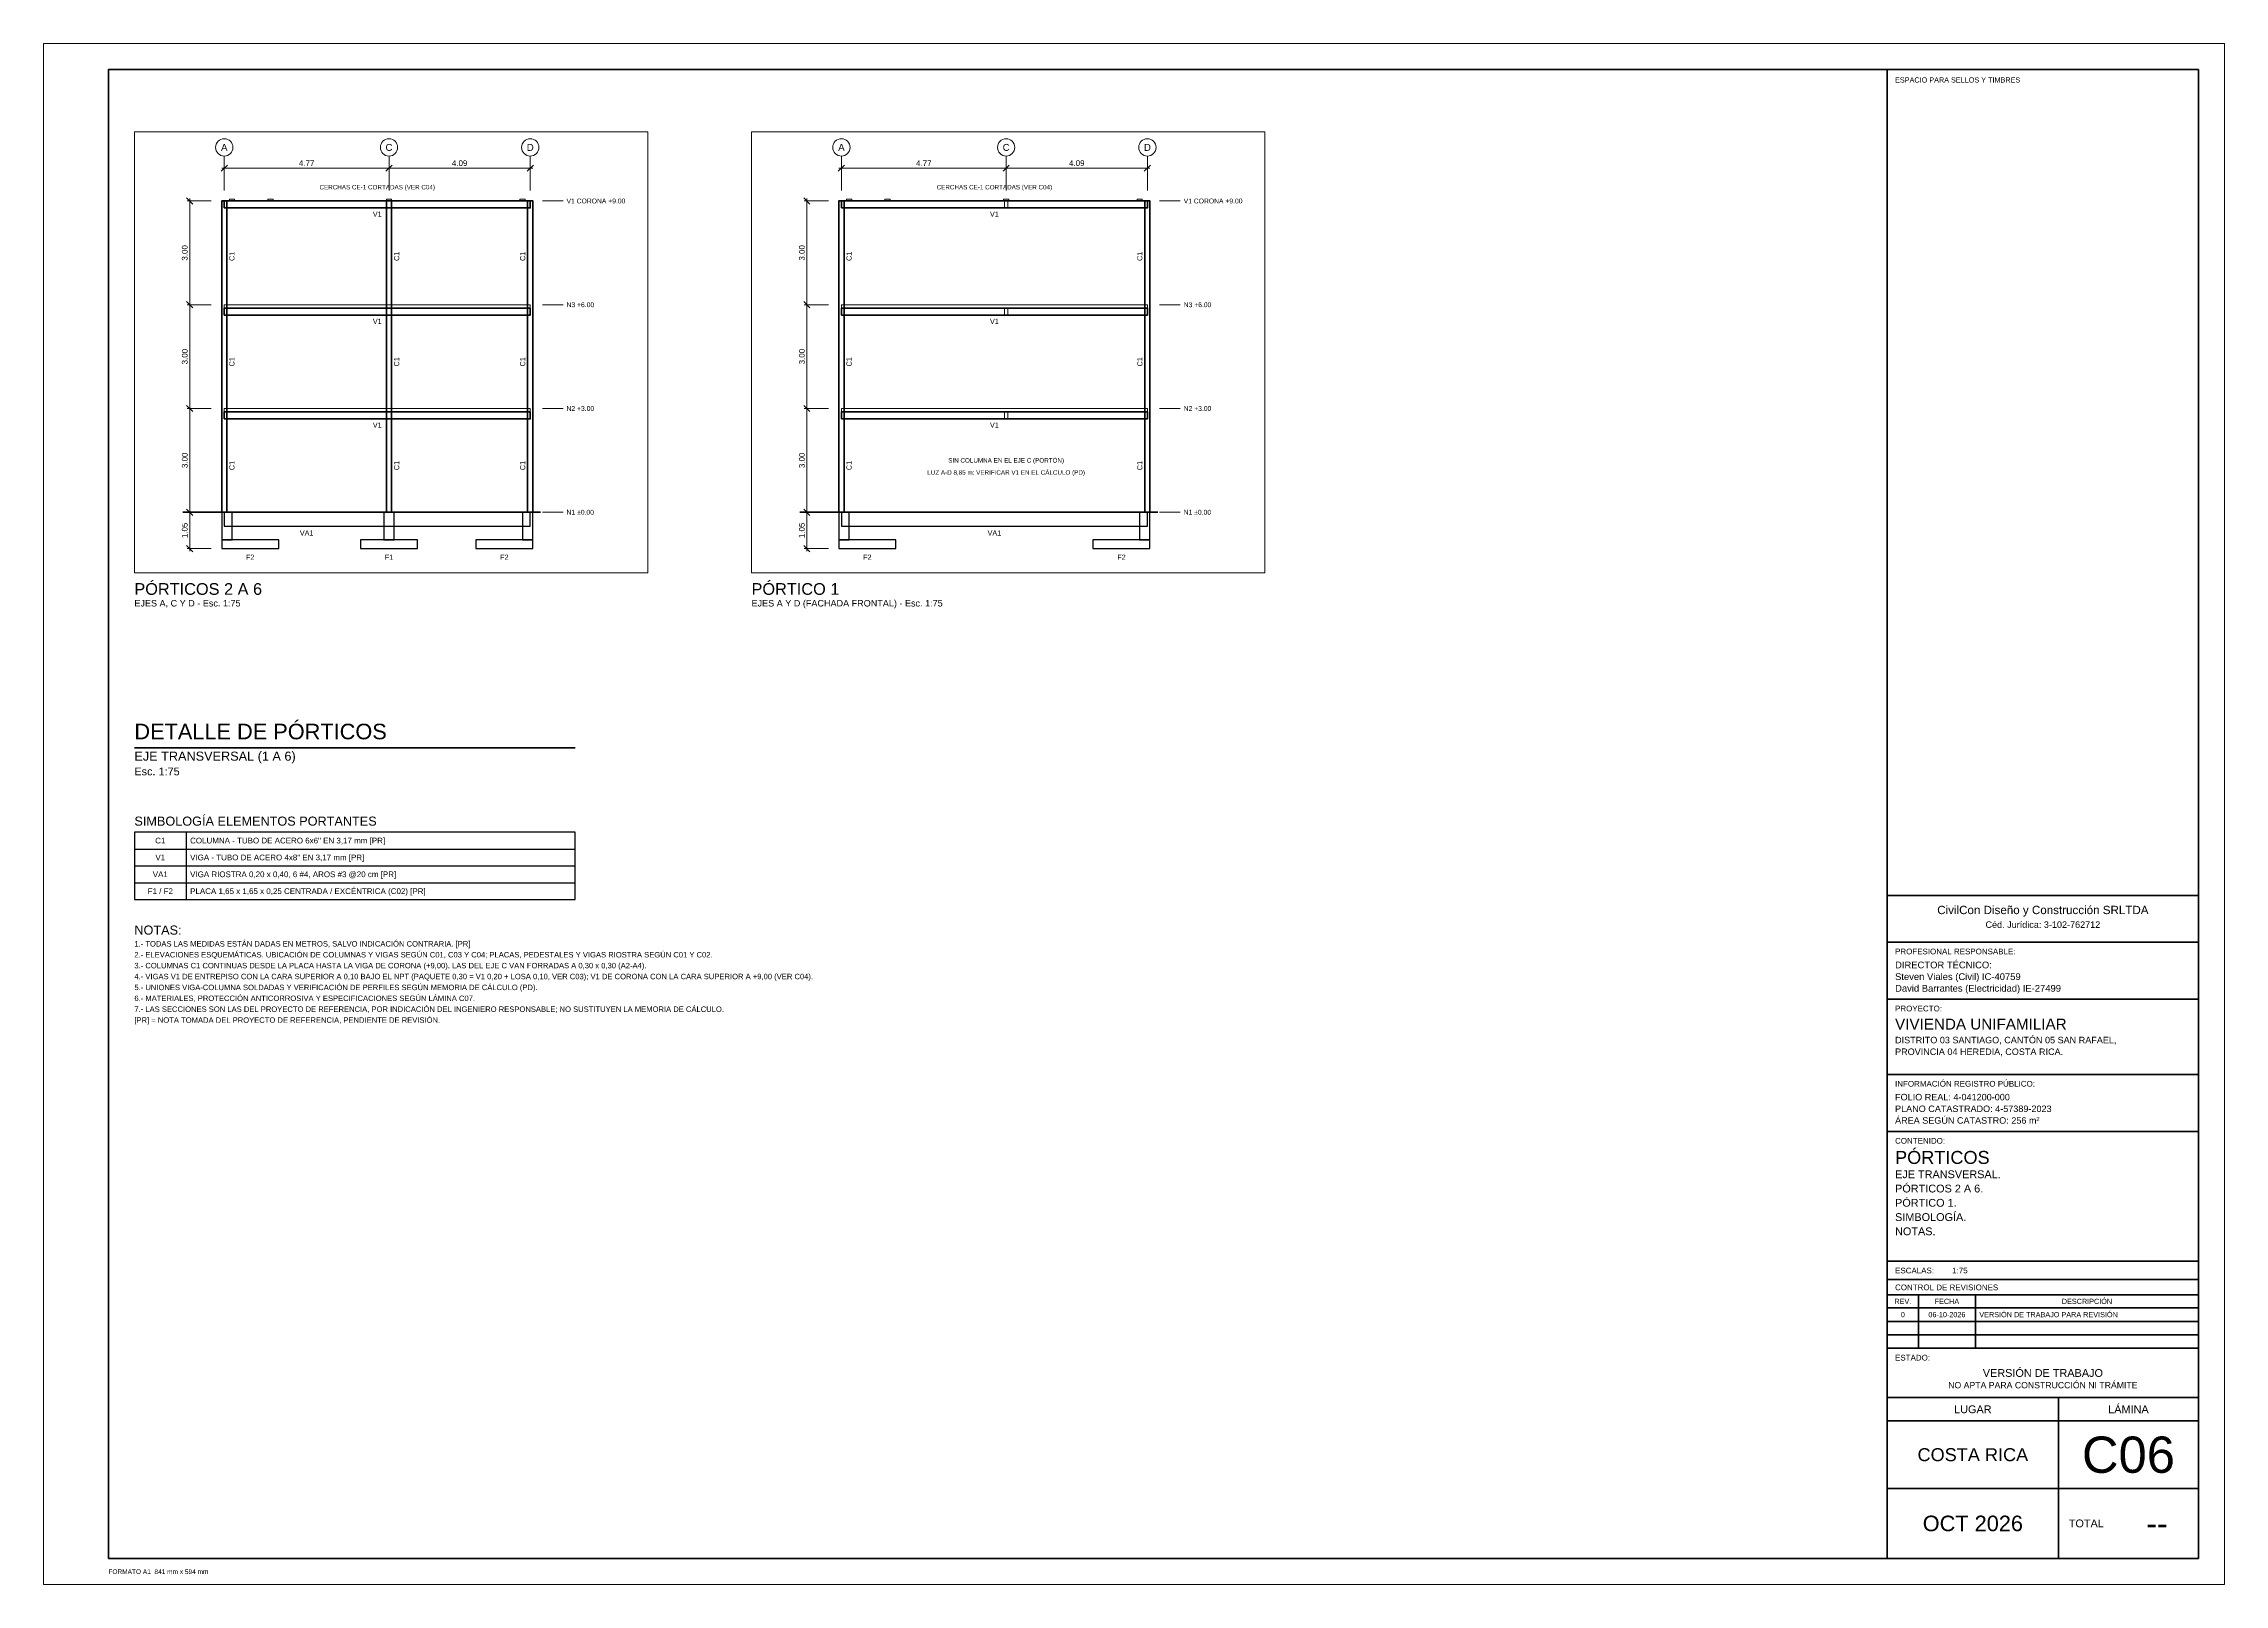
# Paper-space layout 'C06-PORTICOS' of a CAD drawing. Header units: metres, sheet in millimetres. Extents: x 0 to 841, y 0 to 594.
# The model-space entities are those that its viewports show. They can reach past a viewport. Long polylines and large blocks are cut down to what shows.
import ezdxf
from ezdxf.enums import TextEntityAlignment as Align

# ---------------------------------------------------------------- set-up
doc = ezdxf.new("R2010")
doc.units = ezdxf.units.M
doc.linetypes.add('DASHDOT', pattern=[3.556, 2.54, -0.508, 0, -0.508])
for name, color, linetype, lineweight in [('A-CAJETIN', 7, 'Continuous', 35), ('A-CAJETIN-TXT', 7, 'Continuous', 25), ('A-MARCO', 7, 'Continuous', 70), ('A-NOTAS', 7, 'Continuous', 18), ('A-TABLAS', 7, 'Continuous', 25), ('A-TEXTO', 7, 'Continuous', 18), ('A-TITULOS', 7, 'Continuous', 35), ('E-CIM', 7, 'Continuous', 25), ('E-COL', 7, 'Continuous', 35), ('E-COTA', 7, 'Continuous', 18), ('E-EJE', 8, 'DASHDOT', 13), ('E-LOSA', 8, 'Continuous', 18), ('E-REF', 8, 'Continuous', 18), ('E-TERRENO', 7, 'Continuous', 50), ('E-TXT', 7, 'Continuous', 18), ('E-VIGA', 7, 'Continuous', 35)]:
    doc.layers.add(name, color=color, linetype=linetype, lineweight=lineweight)
doc.layers.add('A-VIEWPORT', color=8, linetype='Continuous', lineweight=13, plot=False)
doc.styles.add('ARIAL', font='arial.ttf')
doc.dimstyles.new('COTA-75', dxfattribs={"dimtxt": 0.165, "dimasz": 0.09, "dimexe": 0.075, "dimexo": 0.075, "dimgap": 0.06, "dimtad": 1, "dimzin": 0, "dimdsep": 46, "dimtxsty": 'ARIAL', "dimtsz": 0.09, "dimcen": 2.5, "dimdle": 0.075, "dimclrd": 7, "dimclre": 7, "dimclrt": 7, "dimazin": 3, "dimtfac": 1, "dimtmove": 0, "dimatfit": 3, "dimlwd": 18, "dimlwe": 13})

# ---------------------------------------------------------------- blocks, each defined once
blk = doc.blocks.new('CAJETIN_A1')
for p, q in [((0, 255.6), (120, 255.6)), ((0, 237.6), (120, 237.6)), ((0, 215.6), (120, 215.6)), ((0, 186.6), (120, 186.6)), ((0, 164.6), (120, 164.6)), ((0, 114.6), (120, 114.6)), ((0, 107.6), (120, 107.6)), ((0, 101.6), (120, 101.6)), ((12, 101.6), (12, 81)), ((34, 101.6), (34, 81)), ((0, 96.6), (120, 96.6)), ((0, 91.4), (120, 91.4)), ((0, 86.2), (120, 86.2)), ((0, 81), (120, 81)), ((0, 62), (120, 62)), ((66, 62), (66, 0)), ((0, 53), (120, 53)), ((0, 27), (120, 27))]:
    blk.add_line(p, q)
blk.add_lwpolyline([(0, 0), (120, 0), (120, 574), (0, 574)], close=True)
at = {"style": 'ARIAL'}
for s, height, p in [('ESPACIO PARA SELLOS Y TIMBRES', 2, (3, 571)), ('PROFESIONAL RESPONSABLE:', 2.2, (3, 235.1)), ('PROYECTO:', 2.2, (3, 213.1)), ('INFORMACIÓN REGISTRO PÚBLICO:', 2.2, (3, 184.1)), ('CONTENIDO:', 2.2, (3, 162.1)), ('ESCALAS:', 2.2, (3, 112.1)), ('CONTROL DE REVISIONES', 2.2, (3, 105.6)), ('ESTADO:', 2.2, (3, 78.5))]:
    blk.add_text(s, height=height, dxfattribs=at).set_placement(p, align=Align.TOP_LEFT)
for s, height, p in [('REV.', 2, (6, 99.1)), ('FECHA', 2, (23, 99.1)), ('DESCRIPCIÓN', 2, (77, 99.1)), ('LUGAR', 3, (33, 57.5)), ('LÁMINA', 3, (93, 57.5))]:
    blk.add_text(s, height=height, dxfattribs=at).set_placement(p, align=Align.MIDDLE_CENTER)
blk.add_text('TOTAL', height=3, dxfattribs=at).set_placement((70, 13.5), align=Align.MIDDLE_LEFT)
for tag, height, p in [('EMPRESA_CED', 2.5, (60, 245.6)), ('EMPRESA', 3.2, (60, 251.6)), ('ESTADO_1', 3, (60, 73)), ('ESTADO_2', 2.4, (60, 68))]:
    blk.add_attdef(tag, text='', height=height, dxfattribs=at).set_placement(p, align=Align.TOP_CENTER)
for tag, height, p in [('PROF_1', 2.6, (3, 230.1)), ('PROF_2', 2.6, (3, 225.6)), ('PROF_3', 2.6, (3, 221.1)), ('PROYECTO', 4.2, (3, 208.1)), ('UBIC_1', 2.5, (3, 201.1)), ('UBIC_2', 2.5, (3, 196.6)), ('UBIC_3', 2.5, (3, 192.1)), ('REG_1', 2.5, (3, 179.1)), ('REG_2', 2.5, (3, 174.6)), ('REG_3', 2.5, (3, 170.1)), ('CONT_TIT', 5, (3, 157.1)), ('CONT_1', 3, (3, 149.6)), ('CONT_2', 3, (3, 144.1)), ('CONT_3', 3, (3, 138.6)), ('CONT_4', 3, (3, 133.1)), ('CONT_5', 3, (3, 127.6)), ('CONT_6', 3, (3, 122.1)), ('ESCALAS', 2.2, (25, 112.1))]:
    blk.add_attdef(tag, text='', height=height, dxfattribs=at).set_placement(p, align=Align.TOP_LEFT)
for tag, height, p in [('REV0_N', 2, (6, 94)), ('REV0_F', 2, (23, 94)), ('REV1_N', 2, (6, 88.8)), ('REV2_N', 2, (6, 83.6)), ('REV1_F', 2, (23, 88.8)), ('REV2_F', 2, (23, 83.6)), ('LUGAR', 5, (33, 40)), ('LAMINA', 14, (93, 40)), ('TOTAL', 9, (104, 13.5)), ('FECHA', 6, (33, 13.5))]:
    blk.add_attdef(tag, text='', height=height, dxfattribs=at).set_placement(p, align=Align.MIDDLE_CENTER)
for tag, p in [('REV0_D', (35.5, 94)), ('REV1_D', (35.5, 88.8)), ('REV2_D', (35.5, 83.6))]:
    blk.add_attdef(tag, text='', height=2, dxfattribs=at).set_placement(p, align=Align.MIDDLE_LEFT)

msp = doc.modelspace()

# ---------------------------------------------------------------- linework, layer by layer
at = {"layer": 'E-CIM'}
for points in [[(0, -0.8), (0.3, -0.8), (0.3, 0), (0, 0)], [(0.075, -0.4), (8.925, -0.4), (8.925, 0), (0.075, 0)], [(4.69, -0.8), (4.99, -0.8), (4.99, 0), (4.69, 0)], [(8.7, -0.8), (9, -0.8), (9, 0), (8.7, 0)], [(20, -0.8), (20.3, -0.8), (20.3, 0), (20, 0)], [(20.075, -0.4), (28.925, -0.4), (28.925, 0), (20.075, 0)], [(28.7, -0.8), (29, -0.8), (29, 0), (28.7, 0)], [(0, -1.05), (1.65, -1.05), (1.65, -0.8), (0, -0.8)], [(4.015, -1.05), (5.665, -1.05), (5.665, -0.8), (4.015, -0.8)], [(7.35, -1.05), (9, -1.05), (9, -0.8), (7.35, -0.8)], [(20, -1.05), (21.65, -1.05), (21.65, -0.8), (20, -0.8)], [(27.35, -1.05), (29, -1.05), (29, -0.8), (27.35, -0.8)]]:
    msp.add_lwpolyline(points, close=True, dxfattribs=at)
at = {"layer": 'E-COL'}
for points in [[(0, 0), (0.15, 0), (0.15, 9), (0, 9)], [(4.765, 0), (4.915, 0), (4.915, 9), (4.765, 9)], [(8.85, 0), (9, 0), (9, 9), (8.85, 9)], [(20, 0), (20.15, 0), (20.15, 9), (20, 9)], [(28.85, 0), (29, 0), (29, 9), (28.85, 9)]]:
    msp.add_lwpolyline(points, close=True, dxfattribs=at)
at = {"layer": 'E-EJE'}
for p, q in [((0.075, 9.3), (0.075, 10.3)), ((4.84, 9.3), (4.84, 10.3)), ((8.925, 9.3), (8.925, 10.3)), ((20.075, 9.3), (20.075, 10.3)), ((24.84, 9.3), (24.84, 10.3)), ((28.925, 9.3), (28.925, 10.3))]:
    msp.add_line(p, q, dxfattribs=at)
at = {"layer": 'E-LOSA'}
for points in [[(0.075, 5.9), (8.925, 5.9), (8.925, 6), (0.075, 6)], [(20.075, 5.9), (28.925, 5.9), (28.925, 6), (20.075, 6)], [(0.075, 2.9), (8.925, 2.9), (8.925, 3), (0.075, 3)], [(20.075, 2.9), (28.925, 2.9), (28.925, 3), (20.075, 3)]]:
    msp.add_lwpolyline(points, close=True, dxfattribs=at)
at = {"layer": 'E-REF'}
for points in [[(0.225, 9), (0.375, 9), (0.375, 9.05), (0.225, 9.05)], [(1.335, 9), (1.485, 9), (1.485, 9.05), (1.335, 9.05)], [(4.765, 9), (4.915, 9), (4.915, 9.05), (4.765, 9.05)], [(8.625, 9), (8.775, 9), (8.775, 9.05), (8.625, 9.05)], [(20.225, 9), (20.375, 9), (20.375, 9.05), (20.225, 9.05)], [(21.335, 9), (21.485, 9), (21.485, 9.05), (21.335, 9.05)], [(24.765, 9), (24.915, 9), (24.915, 9.05), (24.765, 9.05)], [(24.79, 8.8), (24.89, 8.8), (24.89, 9), (24.79, 9)], [(28.625, 9), (28.775, 9), (28.775, 9.05), (28.625, 9.05)], [(24.79, 5.7), (24.89, 5.7), (24.89, 5.9), (24.79, 5.9)], [(24.79, 2.7), (24.89, 2.7), (24.89, 2.9), (24.79, 2.9)]]:
    msp.add_lwpolyline(points, close=True, dxfattribs=at)
at = {"layer": 'E-TERRENO'}
for p, q in [((-1.125, 0), (9.225, 0)), ((18.875, 0), (29.225, 0))]:
    msp.add_line(p, q, dxfattribs=at)
at = {"layer": 'E-TXT'}
for p, q in [((9.275, 9), (9.875, 9)), ((29.275, 9), (29.875, 9)), ((9.275, 6), (9.875, 6)), ((29.275, 6), (29.875, 6)), ((9.275, 3), (9.875, 3)), ((29.275, 3), (29.875, 3)), ((9.275, 0), (9.875, 0)), ((29.275, 0), (29.875, 0))]:
    msp.add_line(p, q, dxfattribs=at)
for centre in [(0.075, 10.55), (4.84, 10.55), (8.925, 10.55), (20.075, 10.55), (24.84, 10.55), (28.925, 10.55)]:
    msp.add_circle(centre, 0.25, dxfattribs=at)
at = {"layer": 'E-VIGA'}
for points in [[(0.075, 8.8), (8.925, 8.8), (8.925, 9), (0.075, 9)], [(20.075, 8.8), (28.925, 8.8), (28.925, 9), (20.075, 9)], [(0.075, 5.7), (8.925, 5.7), (8.925, 5.9), (0.075, 5.9)], [(20.075, 5.7), (28.925, 5.7), (28.925, 5.9), (20.075, 5.9)], [(0.075, 2.7), (8.925, 2.7), (8.925, 2.9), (0.075, 2.9)], [(20.075, 2.7), (28.925, 2.7), (28.925, 2.9), (20.075, 2.9)]]:
    msp.add_lwpolyline(points, close=True, dxfattribs=at)

# ---------------------------------------------------------------- texts
at = {"layer": 'E-TXT', "style": 'ARIAL'}
for s, height, p in [('A', 0.2, (0.075, 10.55)), ('C', 0.2, (4.84, 10.55)), ('D', 0.2, (8.925, 10.55)), ('A', 0.2, (20.075, 10.55)), ('C', 0.2, (24.84, 10.55)), ('D', 0.2, (28.925, 10.55)), ('CERCHAS CE-1 CORTADAS (VER C04)', 0.13, (4.5, 9.4)), ('CERCHAS CE-1 CORTADAS (VER C04)', 0.13, (24.5, 9.4)), ('V1', 0.15, (4.5, 8.62)), ('V1', 0.15, (24.5, 8.62)), ('V1', 0.15, (4.5, 5.52)), ('V1', 0.15, (24.5, 5.52)), ('V1', 0.15, (4.5, 2.52)), ('V1', 0.15, (24.5, 2.52)), ('SIN COLUMNA EN EL EJE C (PORTÓN)', 0.13, (24.84, 1.5)), ('LUZ A-D 8,85 m: VERIFICAR V1 EN EL CÁLCULO (PD)', 0.13, (24.84, 1.15)), ('VA1', 0.15, (2.458, -0.6)), ('VA1', 0.15, (24.5, -0.6)), ('F2', 0.15, (0.825, -1.3)), ('F1', 0.15, (4.84, -1.3)), ('F2', 0.15, (8.175, -1.3)), ('F2', 0.15, (20.825, -1.3)), ('F2', 0.15, (28.175, -1.3))]:
    msp.add_text(s, height=height, dxfattribs=at).set_placement(p, align=Align.MIDDLE_CENTER)
for s, p in [('V1 CORONA +9.00', (9.975, 9)), ('V1 CORONA +9.00', (29.975, 9)), ('N3 +6.00', (9.975, 6)), ('N3 +6.00', (29.975, 6)), ('N2 +3.00', (9.975, 3)), ('N2 +3.00', (29.975, 3)), ('N1 ±0.00', (9.975, 0)), ('N1 ±0.00', (29.975, 0))]:
    msp.add_text(s, height=0.14, dxfattribs=at).set_placement(p, align=Align.MIDDLE_LEFT)
for p in [(0.295, 7.4), (5.06, 7.4), (8.705, 7.4), (20.295, 7.4), (28.705, 7.4), (0.295, 4.35), (5.06, 4.35), (8.705, 4.35), (20.295, 4.35), (28.705, 4.35), (0.295, 1.35), (5.06, 1.35), (8.705, 1.35), (20.295, 1.35), (28.705, 1.35)]:
    msp.add_text('C1', height=0.15, rotation=90, dxfattribs=at).set_placement(p, align=Align.MIDDLE_CENTER)

# ---------------------------------------------------------------- dimensions: what is measured, and where the dimension line sits
at = {"layer": 'E-COTA'}
for base, p1, p2, text in [((0.075, 9.95), (0.075, 9.3), (4.84, 9.3), '4.77'), ((4.84, 9.95), (4.84, 9.3), (8.925, 9.3), '4.09'), ((20.075, 9.95), (20.075, 9.3), (24.84, 9.3), '4.77'), ((24.84, 9.95), (24.84, 9.3), (28.925, 9.3), '4.09')]:
    msp.add_linear_dim(base=base, p1=p1, p2=p2, text=text, dimstyle='COTA-75', dxfattribs=at).render()
for base, p1, p2, text in [((-0.925, 6), (-0.225, 6), (-0.225, 9), '3.00'), ((19.075, 6), (19.775, 6), (19.775, 9), '3.00'), ((-0.925, 3), (-0.225, 3), (-0.225, 6), '3.00'), ((19.075, 3), (19.775, 3), (19.775, 6), '3.00'), ((-0.925, 0), (-0.225, 0), (-0.225, 3), '3.00'), ((19.075, 0), (19.775, 0), (19.775, 3), '3.00'), ((-0.925, -1.05), (-0.225, -1.05), (-0.225, 0), '1.05'), ((19.075, -1.05), (19.775, -1.05), (19.775, 0), '1.05')]:
    msp.add_linear_dim(base=base, p1=p1, p2=p2, angle=90, text=text, dimstyle='COTA-75', dxfattribs=at).render()

psp = doc.layouts.new('C06-PORTICOS')

# ---------------------------------------------------------------- linework, layer by layer
at = {"layer": 'A-MARCO'}
psp.add_lwpolyline([(25, 10), (831, 10), (831, 584), (25, 584)], close=True, dxfattribs=at)
at = {"layer": 'A-TABLAS'}
for p, q in [((55, 290), (55, 283.5)), ((35, 283.5), (205, 283.5)), ((55, 283.5), (55, 277)), ((35, 277), (205, 277)), ((35, 270.5), (205, 270.5)), ((55, 277), (55, 270.5)), ((55, 270.5), (55, 264))]:
    psp.add_line(p, q, dxfattribs=at)
psp.add_lwpolyline([(35, 264), (205, 264), (205, 290), (35, 290)], close=True, dxfattribs=at)
at = {"layer": 'A-TITULOS'}
psp.add_line((35, 322.5), (205, 322.5), dxfattribs=at)
at = {"layer": 'A-VIEWPORT'}
psp.add_lwpolyline([(0, 0), (841, 0), (841, 594), (0, 594)], close=True, dxfattribs=at)

# ---------------------------------------------------------------- block references
at = {"layer": 'A-CAJETIN'}
ref = psp.add_blockref('CAJETIN_A1', (711, 10), dxfattribs=at)
ref.add_attrib('EMPRESA', 'CivilCon Diseño y Construcción SRLTDA', dxfattribs={"layer": 'A-CAJETIN-TXT', "height": 3.2, "style": 'ARIAL'}).set_placement((771, 261.6), align=Align.TOP_CENTER)
ref.add_attrib('EMPRESA_CED', 'Céd. Jurídica: 3-102-762712', dxfattribs={"layer": 'A-CAJETIN-TXT', "height": 2.5, "style": 'ARIAL'}).set_placement((771, 255.6), align=Align.TOP_CENTER)
ref.add_attrib('PROF_1', 'DIRECTOR TÉCNICO:', dxfattribs={"layer": 'A-CAJETIN-TXT', "height": 2.6, "style": 'ARIAL'}).set_placement((714, 240.1), align=Align.TOP_LEFT)
ref.add_attrib('PROF_2', 'Steven Viales (Civil) IC-40759', dxfattribs={"layer": 'A-CAJETIN-TXT', "height": 2.6, "style": 'ARIAL'}).set_placement((714, 235.6), align=Align.TOP_LEFT)
ref.add_attrib('PROF_3', 'David Barrantes (Electricidad) IE-27499', dxfattribs={"layer": 'A-CAJETIN-TXT', "height": 2.6, "style": 'ARIAL'}).set_placement((714, 231.1), align=Align.TOP_LEFT)
ref.add_attrib('PROYECTO', 'VIVIENDA UNIFAMILIAR', dxfattribs={"layer": 'A-CAJETIN-TXT', "height": 4.2, "style": 'ARIAL'}).set_placement((714, 218.1), align=Align.TOP_LEFT)
ref.add_attrib('UBIC_1', 'DISTRITO 03 SANTIAGO, CANTÓN 05 SAN RAFAEL,', dxfattribs={"layer": 'A-CAJETIN-TXT', "height": 2.5, "style": 'ARIAL'}).set_placement((714, 211.1), align=Align.TOP_LEFT)
ref.add_attrib('UBIC_2', 'PROVINCIA 04 HEREDIA, COSTA RICA.', dxfattribs={"layer": 'A-CAJETIN-TXT', "height": 2.5, "style": 'ARIAL'}).set_placement((714, 206.6), align=Align.TOP_LEFT)
ref.add_attrib('REG_1', 'FOLIO REAL: 4-041200-000', dxfattribs={"layer": 'A-CAJETIN-TXT', "height": 2.5, "style": 'ARIAL'}).set_placement((714, 189.1), align=Align.TOP_LEFT)
ref.add_attrib('REG_2', 'PLANO CATASTRADO: 4-57389-2023', dxfattribs={"layer": 'A-CAJETIN-TXT', "height": 2.5, "style": 'ARIAL'}).set_placement((714, 184.6), align=Align.TOP_LEFT)
ref.add_attrib('REG_3', 'ÁREA SEGÚN CATASTRO: 256 m²', dxfattribs={"layer": 'A-CAJETIN-TXT', "height": 2.5, "style": 'ARIAL'}).set_placement((714, 180.1), align=Align.TOP_LEFT)
ref.add_attrib('CONT_TIT', 'PÓRTICOS', dxfattribs={"layer": 'A-CAJETIN-TXT', "height": 5, "style": 'ARIAL'}).set_placement((714, 167.1), align=Align.TOP_LEFT)
ref.add_attrib('CONT_1', 'EJE TRANSVERSAL.', dxfattribs={"layer": 'A-CAJETIN-TXT', "height": 3, "style": 'ARIAL'}).set_placement((714, 159.6), align=Align.TOP_LEFT)
ref.add_attrib('CONT_2', 'PÓRTICOS 2 A 6.', dxfattribs={"layer": 'A-CAJETIN-TXT', "height": 3, "style": 'ARIAL'}).set_placement((714, 154.1), align=Align.TOP_LEFT)
ref.add_attrib('CONT_3', 'PÓRTICO 1.', dxfattribs={"layer": 'A-CAJETIN-TXT', "height": 3, "style": 'ARIAL'}).set_placement((714, 148.6), align=Align.TOP_LEFT)
ref.add_attrib('CONT_4', 'SIMBOLOGÍA.', dxfattribs={"layer": 'A-CAJETIN-TXT', "height": 3, "style": 'ARIAL'}).set_placement((714, 143.1), align=Align.TOP_LEFT)
ref.add_attrib('CONT_5', 'NOTAS.', dxfattribs={"layer": 'A-CAJETIN-TXT', "height": 3, "style": 'ARIAL'}).set_placement((714, 137.6), align=Align.TOP_LEFT)
ref.add_attrib('ESCALAS', '1:75', dxfattribs={"layer": 'A-CAJETIN-TXT', "height": 2.2, "style": 'ARIAL'}).set_placement((736, 122.1), align=Align.TOP_LEFT)
ref.add_attrib('REV0_N', '0', dxfattribs={"layer": 'A-CAJETIN-TXT', "height": 2, "style": 'ARIAL'}).set_placement((717, 104), align=Align.MIDDLE_CENTER)
ref.add_attrib('REV0_F', '06-10-2026', dxfattribs={"layer": 'A-CAJETIN-TXT', "height": 2, "style": 'ARIAL'}).set_placement((734, 104), align=Align.MIDDLE_CENTER)
ref.add_attrib('REV0_D', 'VERSIÓN DE TRABAJO PARA REVISIÓN', dxfattribs={"layer": 'A-CAJETIN-TXT', "height": 2, "style": 'ARIAL'}).set_placement((746.5, 104), align=Align.MIDDLE_LEFT)
ref.add_attrib('ESTADO_1', 'VERSIÓN DE TRABAJO', dxfattribs={"layer": 'A-CAJETIN-TXT', "height": 3, "style": 'ARIAL'}).set_placement((771, 83), align=Align.TOP_CENTER)
ref.add_attrib('ESTADO_2', 'NO APTA PARA CONSTRUCCIÓN NI TRÁMITE', dxfattribs={"layer": 'A-CAJETIN-TXT', "height": 2.4, "style": 'ARIAL'}).set_placement((771, 78), align=Align.TOP_CENTER)
ref.add_attrib('LUGAR', 'COSTA RICA', dxfattribs={"layer": 'A-CAJETIN-TXT', "height": 5, "style": 'ARIAL'}).set_placement((744, 50), align=Align.MIDDLE_CENTER)
ref.add_attrib('LAMINA', 'C06', dxfattribs={"layer": 'A-CAJETIN-TXT', "height": 14, "style": 'ARIAL'}).set_placement((804, 50), align=Align.MIDDLE_CENTER)
ref.add_attrib('FECHA', 'OCT 2026', dxfattribs={"layer": 'A-CAJETIN-TXT', "height": 6, "style": 'ARIAL'}).set_placement((744, 23.5), align=Align.MIDDLE_CENTER)
ref.add_attrib('TOTAL', '--', dxfattribs={"layer": 'A-CAJETIN-TXT', "height": 9, "style": 'ARIAL'}).set_placement((815, 23.5), align=Align.MIDDLE_CENTER)

# ---------------------------------------------------------------- texts
at = {"layer": 'A-NOTAS', "char_height": 2.1, "width": 300, "attachment_point": 1, "style": 'ARIAL'}
for s, insert in [('2.- ELEVACIONES ESQUEMÁTICAS. UBICACIÓN DE COLUMNAS Y VIGAS SEGÚN C01, C03 Y C04; PLACAS, PEDESTALES Y VIGAS RIOSTRA SEGÚN C01 Y C02.', (35, 243.8)), ('1.- TODAS LAS MEDIDAS ESTÁN DADAS EN METROS, SALVO INDICACIÓN CONTRARIA. [PR]', (35, 248)), ('4.- VIGAS V1 DE ENTREPISO CON LA CARA SUPERIOR A 0,10 BAJO EL NPT (PAQUETE 0,30 = V1 0,20 + LOSA 0,10, VER C03); V1 DE CORONA CON LA CARA SUPERIOR A +9,00 (VER C04).', (35, 235.4)), ('3.- COLUMNAS C1 CONTINUAS DESDE LA PLACA HASTA LA VIGA DE CORONA (+9,00). LAS DEL EJE C VAN FORRADAS A 0,30 x 0,30 (A2-A4).', (35, 239.6)), ('5.- UNIONES VIGA-COLUMNA SOLDADAS Y VERIFICACIÓN DE PERFILES SEGÚN MEMORIA DE CÁLCULO (PD).', (35, 231.2)), ('6.- MATERIALES, PROTECCIÓN ANTICORROSIVA Y ESPECIFICACIONES SEGÚN LÁMINA C07.', (35, 227)), ('7.- LAS SECCIONES SON LAS DEL PROYECTO DE REFERENCIA, POR INDICACIÓN DEL INGENIERO RESPONSABLE; NO SUSTITUYEN LA MEMORIA DE CÁLCULO.', (35, 222.8)), ('[PR] = NOTA TOMADA DEL PROYECTO DE REFERENCIA, PENDIENTE DE REVISIÓN.', (35, 218.6))]:
    psp.add_mtext(s, dxfattribs=dict(at, insert=insert))
at = {"layer": 'A-TEXTO', "style": 'ARIAL'}
for s, p in [('EJES A, C Y D - Esc. 1:75', (35, 379.5)), ('EJES A Y D (FACHADA FRONTAL) - Esc. 1:75', (273, 379.5))]:
    psp.add_text(s, height=2.5, dxfattribs=at).set_placement(p, align=Align.TOP_LEFT)
for s, height, p in [('EJE TRANSVERSAL (1 A 6)', 3.5, (35, 316.5)), ('Esc. 1:75', 3, (35, 311))]:
    psp.add_text(s, height=height, dxfattribs=at).set_placement(p, align=Align.BOTTOM_LEFT)
for s, p in [('C1', (45, 286.75)), ('V1', (45, 280.25)), ('VA1', (45, 273.75)), ('F1 / F2', (45, 267.25))]:
    psp.add_text(s, height=2.2, dxfattribs=at).set_placement(p, align=Align.MIDDLE_CENTER)
for s, p in [('COLUMNA - TUBO DE ACERO 6x6" EN 3,17 mm [PR]', (56.5, 286.75)), ('VIGA - TUBO DE ACERO 4x8" EN 3,17 mm [PR]', (56.5, 280.25)), ('VIGA RIOSTRA 0,20 x 0,40, 6 #4, AROS #3 @20 cm [PR]', (56.5, 273.75)), ('PLACA 1,65 x 1,65 x 0,25 CENTRADA / EXCÉNTRICA (C02) [PR]', (56.5, 267.25))]:
    psp.add_text(s, height=2.2, dxfattribs=at).set_placement(p, align=Align.MIDDLE_LEFT)
psp.add_text('FORMATO A1  841 mm x 594 mm', height=1.8, dxfattribs=at).set_placement((25, 4))
at = {"layer": 'A-TITULOS', "style": 'ARIAL'}
for s, height, p in [('PÓRTICOS 2 A 6', 4.5, (35, 386)), ('PÓRTICO 1', 4.5, (273, 386)), ('SIMBOLOGÍA ELEMENTOS PORTANTES', 3.5, (35, 296)), ('NOTAS:', 3.5, (35, 254))]:
    psp.add_text(s, height=height, dxfattribs=at).set_placement(p, align=Align.TOP_LEFT)
psp.add_text('DETALLE DE PÓRTICOS', height=6, dxfattribs=at).set_placement((35, 324), align=Align.BOTTOM_LEFT)

# ---------------------------------------------------------------- viewports
at = {"layer": 'A-VIEWPORT'}
psp.add_viewport(center=(134, 475), size=(198, 170), view_center_point=(4.9, 4.625), view_height=12.75, dxfattribs=at)
psp.add_viewport(center=(372, 475), size=(198, 170), view_center_point=(24.9, 4.625), view_height=12.75, status=3, dxfattribs=at)

doc.saveas('drawing.dxf')
